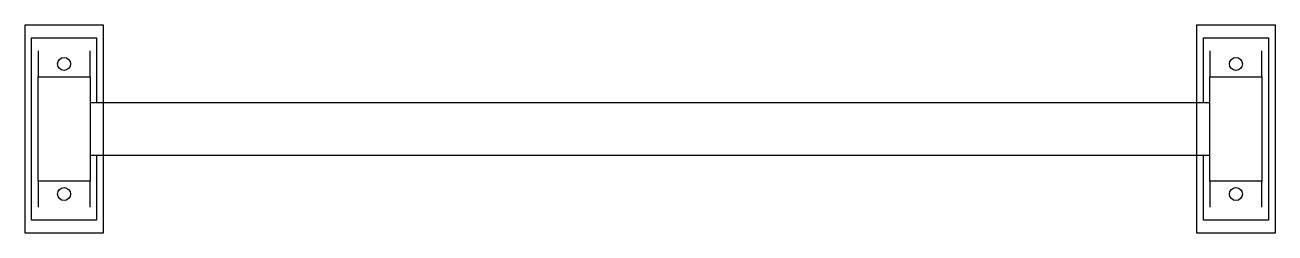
# Model space of a CAD drawing. Extents: x -12 to 12, y -2 to 2.
import ezdxf

# ---------------------------------------------------------------- set-up
doc = ezdxf.new("R2010")
doc.units = 0
doc.header["$MEASUREMENT"] = 0
doc.layers.get('0').update_dxf_attribs({"linetype": 'CONTINUOUS'})

msp = doc.modelspace()

# ---------------------------------------------------------------- linework, layer by layer
for p, q in [((-11.875, -1.75), (-11.875, 1.75)), ((-11.875, 1.75), (-10.625, 1.75)), ((-10.625, 1.75), (-10.625, 0.5)), ((10.625, 1.75), (11.875, 1.75)), ((10.625, 0.5), (10.625, 1.75)), ((11.875, 1.75), (11.875, -1.75)), ((-11.75, 1.5), (-11.75, 1)), ((-10.75, 1), (-10.75, 1.5)), ((10.75, 1.5), (10.75, 1)), ((11.75, 1), (11.75, 1.5)), ((10.75, 0.5), (-10.75, 0.5)), ((-10.75, -0.5), (10.75, -0.5)), ((-10.625, -0.5), (-10.625, -1.75)), ((10.625, -1.75), (10.625, -0.5)), ((-11.75, -1), (-11.75, -1.5)), ((-10.75, -1.5), (-10.75, -1)), ((10.75, -1), (10.75, -1.5)), ((11.75, -1.5), (11.75, -1)), ((-10.625, -1.75), (-11.875, -1.75)), ((11.875, -1.75), (10.625, -1.75))]:
    msp.add_line(p, q)
for points in [[(-12, -2), (-12, 2), (-10.5, 2), (-10.5, -2)], [(10.5, -2), (10.5, 2), (12, 2), (12, -2)], [(-11.75, -1), (-11.75, 1), (-10.75, 1), (-10.75, -1)], [(10.75, -1), (10.75, 1), (11.75, 1), (11.75, -1)]]:
    msp.add_lwpolyline(points, close=True)
for centre in [(-11.25, 1.25), (11.25, 1.25), (-11.25, -1.25), (11.25, -1.25)]:
    msp.add_circle(centre, 0.125)

doc.saveas('drawing.dxf')
